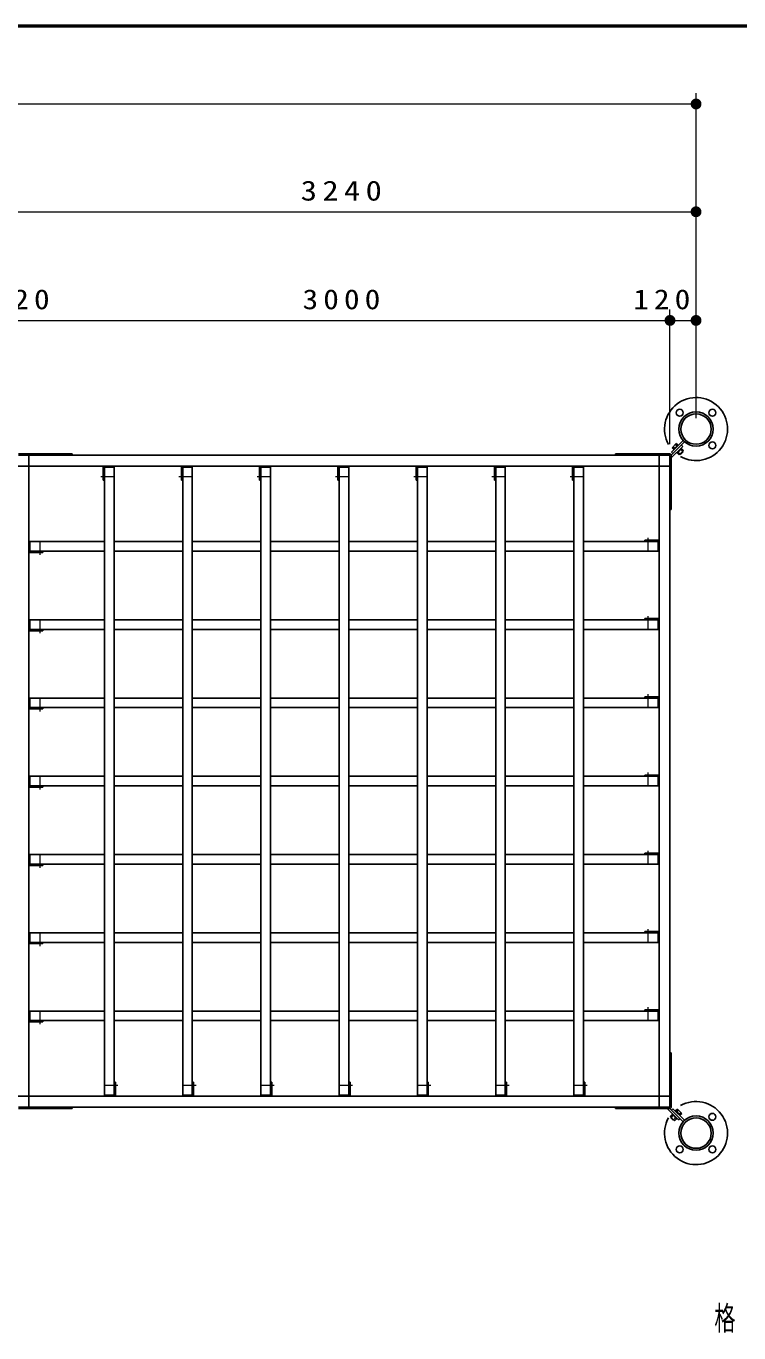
# Model space of a CAD drawing. Units: millimetres on the paper, scale 1:50. Extents: x -365 to 10, y -38 to 257.
# Drawn here: x -195.9 to -130.4, y 136.7 to 257 of the extents above; entities that cross this region are included whole.
import ezdxf

# ---------------------------------------------------------------- set-up
doc = ezdxf.new("R2010")
doc.units = ezdxf.units.MM
doc.linetypes.add('USER2', pattern=[6, 3, -1, 1, -1])
doc.layers.add('LY_1', color=7, linetype='Continuous', lineweight=25)
doc.layers.add('LY_2', color=7, linetype='Continuous', lineweight=13)
doc.styles.add('ＭＳ ゴシック', font='')
doc.styles.get('ＭＳ ゴシック').set_extended_font_data('MS Gothic')

# ---------------------------------------------------------------- blocks, each defined once
blk = doc.blocks.new('filled_dot')
at = {"color": 0, "linetype": 'Continuous', "lineweight": -2, "const_width": 1.25}
blk.add_lwpolyline([(-0.625, 0, 1), (0.625, 0, 1)], format="xyb", close=True, dxfattribs=at)

msp = doc.modelspace()

# ---------------------------------------------------------------- linework, layer by layer
at = {"layer": 'LY_1', "lineweight": 13}
for p, q in [((-134.291, 220.914), (-134.291, 250.836)), ((-328.691, 249.836), (-134.291, 249.836)), ((-134.291, 220.914), (-134.291, 240.914)), ((-199.091, 239.914), (-134.291, 239.914)), ((-199.091, 229.914), (-193.201, 229.914)), ((-196.691, 229.914), (-136.691, 229.914)), ((-140.181, 229.914), (-134.291, 229.914)), ((-136.691, 218.514), (-136.691, 230.914)), ((-136.691, 219.495), (-136.691, 230.914))]:
    msp.add_line(p, q, dxfattribs=at)
at = {"layer": 'LY_1'}
for p, q in [((-135.343, 218.734), (-136.571, 217.506)), ((-135.51, 218.313), (-136.571, 217.252)), ((-135.47, 218.862), (-136.542, 217.789)), ((-136.542, 217.789), (-136.415, 217.662)), ((-136.503, 218.202), (-136.107, 218.598)), ((-136.361, 218.061), (-136.503, 218.202)), ((-136.276, 218.146), (-136.418, 218.287)), ((-136.375, 218.047), (-135.951, 218.471)), ((-136.33, 218.001), (-136.375, 218.047)), ((-136.05, 218.372), (-136.192, 218.513)), ((-135.965, 218.457), (-136.107, 218.598)), ((-136.076, 217.747), (-136.03, 217.702)), ((-136.03, 217.702), (-135.606, 218.126)), ((-136.016, 217.716), (-135.832, 217.532)), ((-135.906, 218.426), (-135.951, 218.471)), ((-135.931, 217.801), (-135.711, 217.58)), ((-135.832, 217.532), (-135.436, 217.928)), ((-135.711, 217.58), (-135.484, 217.806)), ((-135.705, 218.027), (-135.484, 217.806)), ((-135.651, 218.171), (-135.606, 218.126)), ((-135.637, 218.44), (-135.51, 218.313)), ((-135.62, 218.112), (-135.436, 217.928)), ((-136.691, 216.514), (-196.691, 216.514)), ((-191.691, 217.634), (-196.631, 217.634)), ((-191.691, 217.514), (-196.631, 217.514)), ((-195.691, 217.514), (-195.691, 157.514)), ((-139.291, 217.514), (-194.091, 217.514)), ((-191.691, 217.634), (-191.691, 217.514)), ((-188.851, 216.514), (-188.851, 215.214)), ((-181.651, 216.514), (-181.651, 215.214)), ((-174.451, 216.514), (-174.451, 215.214)), ((-167.251, 216.514), (-167.251, 215.214)), ((-160.051, 216.514), (-160.051, 215.214)), ((-152.851, 216.514), (-152.851, 215.214)), ((-145.651, 216.514), (-145.651, 215.214)), ((-141.691, 217.514), (-141.691, 217.634)), ((-141.691, 217.634), (-136.751, 217.634)), ((-141.691, 217.514), (-136.751, 217.514)), ((-137.691, 157.514), (-137.691, 217.514)), ((-136.691, 212.514), (-136.691, 217.454)), ((-136.571, 212.514), (-136.571, 217.454)), ((-188.731, 216.414), (-187.851, 216.414)), ((-188.731, 187.514), (-188.731, 216.414)), ((-187.851, 187.514), (-187.851, 216.414)), ((-181.531, 216.414), (-180.651, 216.414)), ((-181.531, 187.514), (-181.531, 216.414)), ((-180.651, 187.514), (-180.651, 216.414)), ((-174.331, 216.414), (-173.451, 216.414)), ((-174.331, 187.514), (-174.331, 216.414)), ((-173.451, 187.514), (-173.451, 216.414)), ((-167.131, 216.414), (-166.691, 216.414)), ((-167.131, 187.514), (-167.131, 216.414)), ((-166.251, 216.414), (-166.691, 216.414)), ((-166.251, 187.514), (-166.251, 216.414)), ((-159.051, 216.414), (-159.931, 216.414)), ((-159.931, 187.514), (-159.931, 216.414)), ((-159.051, 187.514), (-159.051, 216.414)), ((-151.851, 216.414), (-152.731, 216.414)), ((-152.731, 187.514), (-152.731, 216.414)), ((-151.851, 187.514), (-151.851, 216.414)), ((-144.651, 216.414), (-145.531, 216.414)), ((-145.531, 187.514), (-145.531, 216.414)), ((-144.651, 187.514), (-144.651, 216.414)), ((-188.851, 215.214), (-188.731, 215.214)), ((-181.651, 215.214), (-181.531, 215.214)), ((-174.451, 215.214), (-174.331, 215.214)), ((-167.251, 215.214), (-167.131, 215.214)), ((-160.051, 215.214), (-159.931, 215.214)), ((-152.851, 215.214), (-152.731, 215.214)), ((-145.651, 215.214), (-145.531, 215.214)), ((-136.691, 160.114), (-136.691, 214.914)), ((-136.571, 212.514), (-136.691, 212.514)), ((-188.731, 209.554), (-195.591, 209.554)), ((-195.591, 209.554), (-195.591, 208.674)), ((-181.531, 209.554), (-187.851, 209.554)), ((-174.331, 209.554), (-180.651, 209.554)), ((-167.131, 209.554), (-173.451, 209.554)), ((-166.251, 209.554), (-159.931, 209.554)), ((-159.051, 209.554), (-152.731, 209.554)), ((-151.851, 209.554), (-145.531, 209.554)), ((-144.651, 209.554), (-137.791, 209.554)), ((-138.991, 209.674), (-138.991, 209.554)), ((-137.691, 209.674), (-138.991, 209.674)), ((-137.791, 209.554), (-137.791, 208.674)), ((-195.691, 208.554), (-194.391, 208.554)), ((-188.731, 208.674), (-195.591, 208.674)), ((-194.391, 208.554), (-194.391, 208.674)), ((-181.531, 208.674), (-187.851, 208.674)), ((-174.331, 208.674), (-180.651, 208.674)), ((-167.131, 208.674), (-173.451, 208.674)), ((-166.251, 208.674), (-159.931, 208.674)), ((-159.051, 208.674), (-152.731, 208.674)), ((-151.851, 208.674), (-145.531, 208.674)), ((-144.651, 208.674), (-137.791, 208.674)), ((-188.731, 202.354), (-195.591, 202.354)), ((-195.591, 202.354), (-195.591, 201.474)), ((-181.531, 202.354), (-187.851, 202.354)), ((-174.331, 202.354), (-180.651, 202.354)), ((-167.131, 202.354), (-173.451, 202.354)), ((-166.251, 202.354), (-159.931, 202.354)), ((-159.051, 202.354), (-152.731, 202.354)), ((-151.851, 202.354), (-145.531, 202.354)), ((-144.651, 202.354), (-137.791, 202.354)), ((-138.991, 202.474), (-138.991, 202.354)), ((-137.691, 202.474), (-138.991, 202.474)), ((-137.791, 202.354), (-137.791, 201.474)), ((-195.691, 201.354), (-194.391, 201.354)), ((-188.731, 201.474), (-195.591, 201.474)), ((-194.391, 201.354), (-194.391, 201.474)), ((-181.531, 201.474), (-187.851, 201.474)), ((-174.331, 201.474), (-180.651, 201.474)), ((-167.131, 201.474), (-173.451, 201.474)), ((-166.251, 201.474), (-159.931, 201.474)), ((-159.051, 201.474), (-152.731, 201.474)), ((-151.851, 201.474), (-145.531, 201.474)), ((-144.651, 201.474), (-137.791, 201.474)), ((-188.731, 195.154), (-195.591, 195.154)), ((-195.591, 195.154), (-195.591, 194.274)), ((-181.531, 195.154), (-187.851, 195.154)), ((-174.331, 195.154), (-180.651, 195.154)), ((-167.131, 195.154), (-173.451, 195.154)), ((-166.251, 195.154), (-159.931, 195.154)), ((-159.051, 195.154), (-152.731, 195.154)), ((-151.851, 195.154), (-145.531, 195.154)), ((-144.651, 195.154), (-137.791, 195.154)), ((-138.991, 195.274), (-138.991, 195.154)), ((-137.691, 195.274), (-138.991, 195.274)), ((-137.791, 195.154), (-137.791, 194.274)), ((-195.691, 194.154), (-194.391, 194.154)), ((-188.731, 194.274), (-195.591, 194.274)), ((-194.391, 194.154), (-194.391, 194.274)), ((-181.531, 194.274), (-187.851, 194.274)), ((-174.331, 194.274), (-180.651, 194.274)), ((-167.131, 194.274), (-173.451, 194.274)), ((-166.251, 194.274), (-159.931, 194.274)), ((-159.051, 194.274), (-152.731, 194.274)), ((-151.851, 194.274), (-145.531, 194.274)), ((-144.651, 194.274), (-137.791, 194.274)), ((-188.731, 187.954), (-195.591, 187.954)), ((-195.591, 187.954), (-195.591, 187.514)), ((-181.531, 187.954), (-187.851, 187.954)), ((-174.331, 187.954), (-180.651, 187.954)), ((-167.131, 187.954), (-173.451, 187.954)), ((-166.251, 187.954), (-159.931, 187.954)), ((-159.051, 187.954), (-152.731, 187.954)), ((-151.851, 187.954), (-145.531, 187.954)), ((-144.651, 187.954), (-137.791, 187.954)), ((-138.991, 188.074), (-138.991, 187.954)), ((-137.691, 188.074), (-138.991, 188.074)), ((-137.791, 187.954), (-137.791, 187.514)), ((-195.691, 186.954), (-194.391, 186.954)), ((-195.591, 187.074), (-195.591, 187.514)), ((-188.731, 187.074), (-195.591, 187.074)), ((-194.391, 186.954), (-194.391, 187.074)), ((-188.731, 187.514), (-188.731, 158.614)), ((-187.851, 187.514), (-187.851, 158.614)), ((-181.531, 187.074), (-187.851, 187.074)), ((-181.531, 187.514), (-181.531, 158.614)), ((-180.651, 187.514), (-180.651, 158.614)), ((-174.331, 187.074), (-180.651, 187.074)), ((-174.331, 187.514), (-174.331, 158.614)), ((-173.451, 187.514), (-173.451, 158.614)), ((-167.131, 187.074), (-173.451, 187.074)), ((-167.131, 187.514), (-167.131, 158.614)), ((-166.251, 187.514), (-166.251, 158.614)), ((-166.251, 187.074), (-159.931, 187.074)), ((-159.931, 187.514), (-159.931, 158.614)), ((-159.051, 187.514), (-159.051, 158.614)), ((-159.051, 187.074), (-152.731, 187.074)), ((-152.731, 187.514), (-152.731, 158.614)), ((-151.851, 187.514), (-151.851, 158.614)), ((-151.851, 187.074), (-145.531, 187.074)), ((-145.531, 187.514), (-145.531, 158.614)), ((-144.651, 187.514), (-144.651, 158.614)), ((-144.651, 187.074), (-137.791, 187.074)), ((-137.791, 187.074), (-137.791, 187.514)), ((-188.731, 180.754), (-195.591, 180.754)), ((-195.591, 179.874), (-195.591, 180.754)), ((-181.531, 180.754), (-187.851, 180.754)), ((-174.331, 180.754), (-180.651, 180.754)), ((-167.131, 180.754), (-173.451, 180.754)), ((-166.251, 180.754), (-159.931, 180.754)), ((-159.051, 180.754), (-152.731, 180.754)), ((-151.851, 180.754), (-145.531, 180.754)), ((-144.651, 180.754), (-137.791, 180.754)), ((-138.991, 180.874), (-138.991, 180.754)), ((-137.691, 180.874), (-138.991, 180.874)), ((-137.791, 179.874), (-137.791, 180.754)), ((-195.691, 179.754), (-194.391, 179.754)), ((-188.731, 179.874), (-195.591, 179.874)), ((-194.391, 179.754), (-194.391, 179.874)), ((-181.531, 179.874), (-187.851, 179.874)), ((-174.331, 179.874), (-180.651, 179.874)), ((-167.131, 179.874), (-173.451, 179.874)), ((-166.251, 179.874), (-159.931, 179.874)), ((-159.051, 179.874), (-152.731, 179.874)), ((-151.851, 179.874), (-145.531, 179.874)), ((-144.651, 179.874), (-137.791, 179.874)), ((-188.731, 173.554), (-195.591, 173.554)), ((-195.591, 172.674), (-195.591, 173.554)), ((-181.531, 173.554), (-187.851, 173.554)), ((-174.331, 173.554), (-180.651, 173.554)), ((-167.131, 173.554), (-173.451, 173.554)), ((-166.251, 173.554), (-159.931, 173.554)), ((-159.051, 173.554), (-152.731, 173.554)), ((-151.851, 173.554), (-145.531, 173.554)), ((-144.651, 173.554), (-137.791, 173.554)), ((-138.991, 173.674), (-138.991, 173.554)), ((-137.691, 173.674), (-138.991, 173.674)), ((-137.791, 172.674), (-137.791, 173.554)), ((-195.691, 172.554), (-194.391, 172.554)), ((-188.731, 172.674), (-195.591, 172.674)), ((-194.391, 172.554), (-194.391, 172.674)), ((-181.531, 172.674), (-187.851, 172.674)), ((-174.331, 172.674), (-180.651, 172.674)), ((-167.131, 172.674), (-173.451, 172.674)), ((-166.251, 172.674), (-159.931, 172.674)), ((-159.051, 172.674), (-152.731, 172.674)), ((-151.851, 172.674), (-145.531, 172.674)), ((-144.651, 172.674), (-137.791, 172.674)), ((-188.731, 166.354), (-195.591, 166.354)), ((-195.591, 165.474), (-195.591, 166.354)), ((-181.531, 166.354), (-187.851, 166.354)), ((-174.331, 166.354), (-180.651, 166.354)), ((-167.131, 166.354), (-173.451, 166.354)), ((-166.251, 166.354), (-159.931, 166.354)), ((-159.051, 166.354), (-152.731, 166.354)), ((-151.851, 166.354), (-145.531, 166.354)), ((-144.651, 166.354), (-137.791, 166.354)), ((-138.991, 166.474), (-138.991, 166.354)), ((-137.691, 166.474), (-138.991, 166.474)), ((-137.791, 165.474), (-137.791, 166.354)), ((-195.691, 165.354), (-194.391, 165.354)), ((-188.731, 165.474), (-195.591, 165.474)), ((-194.391, 165.354), (-194.391, 165.474)), ((-181.531, 165.474), (-187.851, 165.474)), ((-174.331, 165.474), (-180.651, 165.474)), ((-167.131, 165.474), (-173.451, 165.474)), ((-166.251, 165.474), (-159.931, 165.474)), ((-159.051, 165.474), (-152.731, 165.474)), ((-151.851, 165.474), (-145.531, 165.474)), ((-144.651, 165.474), (-137.791, 165.474)), ((-136.691, 162.514), (-136.571, 162.514)), ((-136.691, 162.514), (-136.691, 157.574)), ((-136.571, 162.514), (-136.571, 157.574)), ((-187.731, 159.814), (-187.851, 159.814)), ((-187.731, 158.514), (-187.731, 159.814)), ((-180.531, 159.814), (-180.651, 159.814)), ((-180.531, 158.514), (-180.531, 159.814)), ((-173.331, 159.814), (-173.451, 159.814)), ((-173.331, 158.514), (-173.331, 159.814)), ((-166.131, 159.814), (-166.251, 159.814)), ((-166.131, 158.514), (-166.131, 159.814)), ((-158.931, 159.814), (-159.051, 159.814)), ((-158.931, 158.514), (-158.931, 159.814)), ((-151.731, 159.814), (-151.851, 159.814)), ((-151.731, 158.514), (-151.731, 159.814)), ((-144.531, 159.814), (-144.651, 159.814)), ((-144.531, 158.514), (-144.531, 159.814)), ((-196.691, 158.514), (-136.691, 158.514)), ((-188.731, 158.614), (-187.851, 158.614)), ((-181.531, 158.614), (-180.651, 158.614)), ((-174.331, 158.614), (-173.451, 158.614)), ((-167.131, 158.614), (-166.691, 158.614)), ((-166.251, 158.614), (-166.691, 158.614)), ((-159.051, 158.614), (-159.931, 158.614)), ((-151.851, 158.614), (-152.731, 158.614)), ((-144.651, 158.614), (-145.531, 158.614)), ((-191.691, 157.514), (-196.631, 157.514)), ((-191.691, 157.394), (-196.631, 157.394)), ((-194.091, 157.514), (-139.291, 157.514)), ((-191.691, 157.514), (-191.691, 157.394)), ((-141.691, 157.394), (-141.691, 157.514)), ((-141.691, 157.514), (-136.751, 157.514)), ((-141.691, 157.394), (-136.751, 157.394)), ((-135.892, 156.333), (-136.953, 157.394)), ((-135.47, 156.165), (-136.698, 157.394)), ((-136.489, 156.839), (-136.672, 156.655)), ((-136.672, 156.655), (-136.276, 156.259)), ((-136.404, 156.754), (-136.624, 156.534)), ((-136.624, 156.534), (-136.398, 156.307)), ((-136.415, 157.365), (-136.542, 157.238)), ((-136.457, 156.898), (-136.503, 156.853)), ((-136.503, 156.853), (-136.078, 156.429)), ((-135.343, 156.293), (-136.415, 157.365)), ((-136.177, 156.528), (-136.398, 156.307)), ((-136.093, 156.443), (-136.276, 156.259)), ((-136.203, 157.153), (-136.158, 157.198)), ((-136.158, 157.198), (-135.733, 156.774)), ((-136.143, 157.184), (-136.002, 157.325)), ((-136.033, 156.474), (-136.078, 156.429)), ((-136.059, 157.099), (-135.917, 157.241)), ((-136.002, 157.325), (-135.606, 156.929)), ((-135.764, 156.46), (-135.892, 156.333)), ((-135.832, 156.873), (-135.691, 157.014)), ((-135.779, 156.729), (-135.733, 156.774)), ((-135.747, 156.788), (-135.606, 156.929))]:
    msp.add_line(p, q, dxfattribs=at)
at = {"layer": 'LY_1', "linetype": 'USER2', "lineweight": 13}
for p, q in [((-187.851, 215.514), (-189.077, 215.514)), ((-180.651, 215.514), (-181.877, 215.514)), ((-173.451, 215.514), (-174.677, 215.514)), ((-166.251, 215.514), (-167.477, 215.514)), ((-159.051, 215.514), (-160.277, 215.514)), ((-151.851, 215.514), (-153.077, 215.514)), ((-144.651, 215.514), (-145.877, 215.514)), ((-194.691, 209.554), (-194.691, 208.327)), ((-138.691, 208.674), (-138.691, 209.9)), ((-194.691, 202.354), (-194.691, 201.127)), ((-138.691, 201.474), (-138.691, 202.7)), ((-194.691, 195.154), (-194.691, 193.927)), ((-138.691, 194.274), (-138.691, 195.5)), ((-194.691, 187.954), (-194.691, 186.727)), ((-138.691, 187.074), (-138.691, 188.3)), ((-194.691, 180.754), (-194.691, 179.527)), ((-138.691, 179.874), (-138.691, 181.1)), ((-194.691, 173.554), (-194.691, 172.327)), ((-138.691, 172.674), (-138.691, 173.9)), ((-194.691, 166.354), (-194.691, 165.127)), ((-138.691, 165.474), (-138.691, 166.7)), ((-188.731, 159.514), (-187.505, 159.514)), ((-181.531, 159.514), (-180.305, 159.514)), ((-174.331, 159.514), (-173.105, 159.514)), ((-167.131, 159.514), (-165.905, 159.514)), ((-159.931, 159.514), (-158.705, 159.514)), ((-152.731, 159.514), (-151.505, 159.514)), ((-145.531, 159.514), (-144.305, 159.514))]:
    msp.add_line(p, q, dxfattribs=at)
at = {"layer": 'LY_1'}
for centre, radius in [((-135.791, 221.414), 0.32), ((-134.291, 219.914), 1.58), ((-134.291, 219.914), 1.398), ((-132.791, 221.414), 0.32), ((-132.791, 218.414), 0.32), ((-134.291, 155.114), 1.58), ((-134.291, 155.114), 1.398), ((-132.791, 156.614), 0.32), ((-135.791, 153.614), 0.32), ((-132.791, 153.614), 0.32)]:
    msp.add_circle(centre, radius, dxfattribs=at)
for centre, radius, start, end in [((-134.291, 219.914), 2.9, 240.70955, 209.29045), ((-136.751, 217.454), 0.18, 0, 90), ((-136.751, 217.454), 0.06, 0, 90), ((-134.291, 155.114), 2.9, 150.70955, 119.29045), ((-136.751, 157.574), 0.06, 270, 0), ((-136.751, 157.574), 0.18, 270, 0)]:
    msp.add_arc(centre, radius, start, end, dxfattribs=at)
at = {"layer": 'LY_2', "lineweight": 50}
msp.add_line((0, 257), (-365, 257), dxfattribs=at)

# ---------------------------------------------------------------- block references
at = {"layer": 'LY_1', "lineweight": 13, "xscale": 0.4, "yscale": 0.4, "rotation": 180}
for p in [(-134.291, 249.836), (-134.291, 239.914), (-136.691, 229.914), (-134.291, 229.914)]:
    msp.add_blockref('filled_dot', p, dxfattribs=at)
at = {"layer": 'LY_1', "lineweight": 13, "xscale": 0.4, "yscale": 0.4}
msp.add_blockref('filled_dot', (-136.691, 229.914), dxfattribs=at)

# ---------------------------------------------------------------- texts
at = {"layer": 'LY_1', "style": 'ＭＳ ゴシック'}
for s, insert, char_height, attachment_point in [('\\T1.33;\\W1.2;3240', (-166.691, 240.914), 1.833, 8), ('\\T1.33;\\W1.15;120', (-196.17, 230.914), 1.833, 8), ('\\T1.33;\\W1.15;3000', (-166.691, 230.914), 1.833, 8), ('\\T1.33;\\W1.15;120', (-137.212, 230.914), 1.833, 8), ('\\T1.64;\\W0.65;格子：ヒノキ\u3000９４×４４', (-132.607, 137.954), 2.199, 4)]:
    msp.add_mtext(s, dxfattribs=dict(at, insert=insert, char_height=char_height, attachment_point=attachment_point))

doc.saveas('drawing.dxf')
